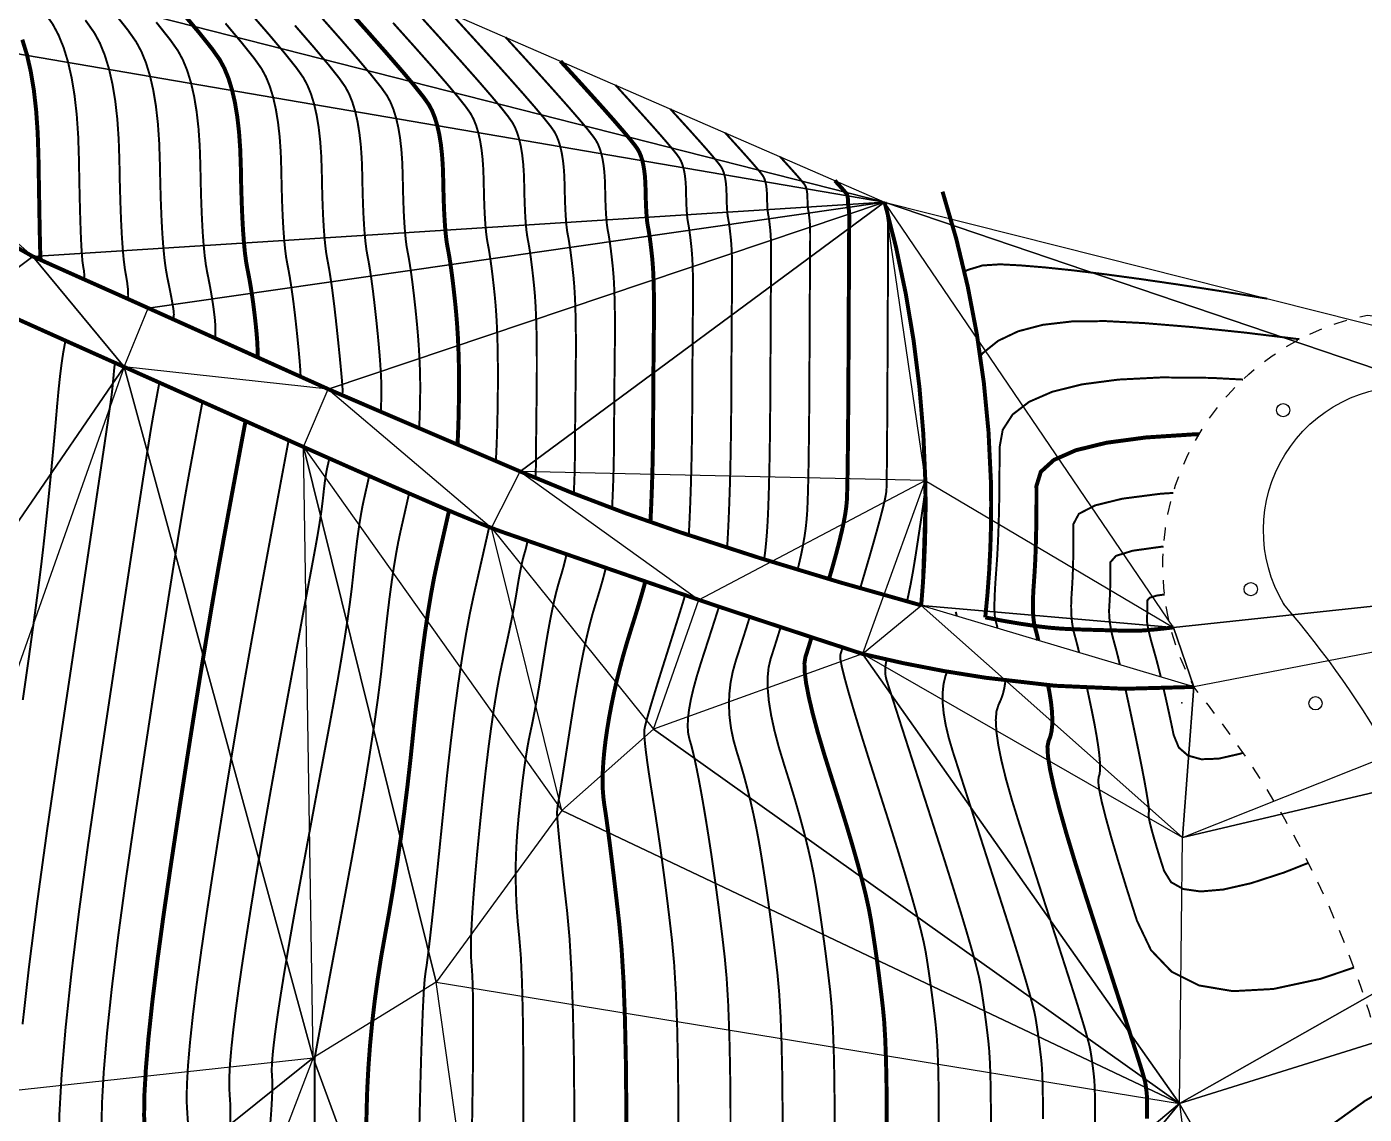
# Model space of a CAD drawing. Extents: x 1060 to 1934, y 610 to 1562.
# Drawn here: x 1276.8 to 1327.4, y 845.6 to 886.7 of the extents above; entities that cross this region are included whole.
import ezdxf

# ---------------------------------------------------------------- set-up
doc = ezdxf.new("R2010")
doc.units = 0
doc.header["$LTSCALE"] = 0.5
doc.header["$PDSIZE"] = 0.2
doc.linetypes.add('X3', pattern=[5, 4, -1])
doc.linetypes.add('X6', pattern=[2, 1, -1])
doc.layers.get('0').update_dxf_attribs({"linetype": 'CONTINUOUS'})
for name, color, linetype in [('DGX', 2, 'CONTINUOUS'), ('DLSS', 4, 'CONTINUOUS'), ('SJW', 1, 'CONTINUOUS'), ('SXSS', 5, 'CONTINUOUS'), ('ZBTZ', 3, 'CONTINUOUS'), ('ZDH', 1, 'CONTINUOUS')]:
    doc.layers.add(name, color=color, linetype=linetype)

# ---------------------------------------------------------------- blocks, each defined once
blk = doc.blocks.new('gc170')
at = {"linetype": 'Continuous'}
blk.add_circle((0, 0), 0.5, dxfattribs=at)

msp = doc.modelspace()

# ---------------------------------------------------------------- linework, layer by layer
at = {"layer": 'DGX', "linetype": 'Continuous', "const_width": 0.075, "flags": 128}
for points, elevation in [([(1276, 889.078), (1276.857, 888.058), (1277.466, 887.294), (1277.825, 886.787), (1278.046, 886.375), (1278.24, 885.899), (1278.406, 885.359), (1278.544, 884.754), (1278.655, 884.085), (1278.738, 883.351), (1278.793, 882.553), (1278.821, 881.69), (1278.836, 880.844), (1278.853, 880.093), (1278.871, 879.438), (1278.89, 878.879), (1278.911, 878.416), (1278.934, 878.049), (1278.958, 877.778), (1278.984, 877.603), (1279.007, 877.474), (1279.021, 877.343), (1279.028, 877.209), (1279.028, 877.121)], 22), ([(1280.116, 887.253), (1280.663, 886.566), (1280.986, 886.109), (1281.185, 885.739), (1281.359, 885.311), (1281.508, 884.825), (1281.633, 884.281), (1281.733, 883.679), (1281.807, 883.019), (1281.857, 882.301), (1281.882, 881.525), (1281.898, 880.754), (1281.919, 880.05), (1281.945, 879.414), (1281.976, 878.844), (1282.013, 878.343), (1282.055, 877.908), (1282.103, 877.541), (1282.156, 877.241), (1282.208, 876.986), (1282.255, 876.756), (1282.295, 876.551), (1282.33, 876.369), (1282.358, 876.211), (1282.381, 876.078), (1282.398, 875.969), (1282.408, 875.884), (1282.411, 875.801), (1282.406, 875.696), (1282.397, 875.612)], 21), ([(1285.261, 887.247), (1286.034, 886.356), (1286.633, 885.643), (1287.058, 885.109), (1287.309, 884.755), (1287.463, 884.467), (1287.598, 884.135), (1287.714, 883.757), (1287.811, 883.334), (1287.888, 882.867), (1287.946, 882.354), (1287.985, 881.797), (1288.005, 881.194), (1288.017, 880.596), (1288.033, 880.049), (1288.053, 879.555), (1288.078, 879.113), (1288.106, 878.723), (1288.139, 878.385), (1288.176, 878.1), (1288.217, 877.867), (1288.26, 877.643), (1288.305, 877.384), (1288.35, 877.09), (1288.397, 876.762), (1288.444, 876.398), (1288.492, 876), (1288.541, 875.568), (1288.591, 875.1), (1288.639, 874.642), (1288.68, 874.238), (1288.714, 873.889), (1288.742, 873.593), (1288.764, 873.352), (1288.779, 873.165), (1288.788, 873.032), (1288.791, 872.953), (1288.79, 872.902), (1288.789, 872.855), (1288.788, 872.812), (1288.786, 872.771), (1288.785, 872.744)], 19), ([(1287.907, 887.128), (1288.717, 886.211), (1289.379, 885.448), (1289.891, 884.838), (1290.255, 884.381), (1290.47, 884.077), (1290.602, 883.831), (1290.718, 883.546), (1290.817, 883.223), (1290.9, 882.861), (1290.966, 882.461), (1291.016, 882.022), (1291.049, 881.545), (1291.066, 881.029), (1291.076, 880.516), (1291.09, 880.048), (1291.107, 879.625), (1291.128, 879.247), (1291.153, 878.913), (1291.181, 878.624), (1291.212, 878.38), (1291.248, 878.18), (1291.285, 877.988), (1291.323, 877.767), (1291.362, 877.515), (1291.402, 877.234), (1291.442, 876.923), (1291.483, 876.582), (1291.525, 876.212), (1291.568, 875.811), (1291.608, 875.401), (1291.643, 875.002), (1291.671, 874.612), (1291.694, 874.233), (1291.711, 873.865), (1291.722, 873.506), (1291.727, 873.158), (1291.726, 872.821), (1291.721, 872.499), (1291.714, 872.198), (1291.705, 871.918), (1291.695, 871.658), (1291.686, 871.499)], 18), ([(1292.883, 887.185), (1293.717, 886.271), (1294.453, 885.459), (1295.09, 884.748), (1295.628, 884.14), (1296.068, 883.633), (1296.408, 883.228), (1296.65, 882.924), (1296.793, 882.723), (1296.88, 882.559), (1296.957, 882.37), (1297.023, 882.155), (1297.078, 881.915), (1297.122, 881.649), (1297.155, 881.358), (1297.177, 881.041), (1297.188, 880.698), (1297.195, 880.358), (1297.204, 880.047), (1297.216, 879.766), (1297.23, 879.515), (1297.246, 879.293), (1297.264, 879.101), (1297.285, 878.939), (1297.309, 878.807), (1297.334, 878.679), (1297.359, 878.532), (1297.385, 878.365), (1297.411, 878.178), (1297.438, 877.972), (1297.465, 877.746), (1297.493, 877.499), (1297.522, 877.234), (1297.548, 876.938), (1297.57, 876.603), (1297.588, 876.229), (1297.601, 875.815), (1297.61, 875.362), (1297.614, 874.869), (1297.614, 874.337), (1297.609, 873.765), (1297.603, 873.198), (1297.597, 872.681), (1297.592, 872.212), (1297.588, 871.793), (1297.584, 871.423), (1297.582, 871.102), (1297.58, 870.831), (1297.578, 870.609), (1297.577, 870.412), (1297.574, 870.219), (1297.571, 870.029), (1297.567, 869.842), (1297.561, 869.658), (1297.555, 869.476), (1297.547, 869.298), (1297.539, 869.123), (1297.533, 869.028)], 16), ([(1279.064, 886.93), (1279.406, 886.448), (1279.616, 886.057), (1279.799, 885.605), (1279.957, 885.092), (1280.088, 884.517), (1280.194, 883.882), (1280.273, 883.185), (1280.325, 882.427), (1280.352, 881.608), (1280.367, 880.796), (1280.388, 880.062), (1280.412, 879.404), (1280.441, 878.824), (1280.475, 878.32), (1280.512, 877.893), (1280.555, 877.543), (1280.602, 877.269), (1280.643, 877.032), (1280.671, 876.79), (1280.683, 876.543), (1280.682, 876.383)], 21.5), ([(1281.745, 886.851), (1282.262, 886.202), (1282.567, 885.771), (1282.755, 885.421), (1282.919, 885.017), (1283.06, 884.558), (1283.177, 884.044), (1283.271, 883.476), (1283.342, 882.853), (1283.389, 882.175), (1283.413, 881.442), (1283.428, 880.714), (1283.447, 880.05), (1283.472, 879.449), (1283.501, 878.912), (1283.536, 878.438), (1283.576, 878.027), (1283.621, 877.681), (1283.671, 877.397), (1283.721, 877.15), (1283.768, 876.91), (1283.81, 876.678), (1283.848, 876.453), (1283.882, 876.236), (1283.912, 876.027), (1283.938, 875.826), (1283.96, 875.632), (1283.976, 875.443), (1283.983, 875.256), (1283.983, 875.071), (1283.975, 874.901)], 20.5), ([(1284.362, 886.809), (1285.003, 886.045), (1285.459, 885.473), (1285.728, 885.093), (1285.894, 884.785), (1286.039, 884.429), (1286.163, 884.024), (1286.266, 883.571), (1286.349, 883.07), (1286.412, 882.52), (1286.453, 881.923), (1286.474, 881.277), (1286.487, 880.635), (1286.504, 880.049), (1286.526, 879.519), (1286.552, 879.046), (1286.583, 878.628), (1286.618, 878.266), (1286.657, 877.96), (1286.702, 877.711), (1286.748, 877.476), (1286.794, 877.217), (1286.839, 876.932), (1286.884, 876.621), (1286.93, 876.286), (1286.974, 875.925), (1287.019, 875.539), (1287.063, 875.127), (1287.104, 874.727), (1287.138, 874.375), (1287.165, 874.07), (1287.185, 873.813), (1287.198, 873.604), (1287.205, 873.446)], 19.5), ([(1286.989, 886.729), (1287.706, 885.902), (1288.262, 885.24), (1288.656, 884.745), (1288.889, 884.416), (1289.033, 884.149), (1289.158, 883.84), (1289.266, 883.49), (1289.356, 883.098), (1289.427, 882.664), (1289.481, 882.188), (1289.517, 881.671), (1289.535, 881.112), (1289.546, 880.556), (1289.561, 880.049), (1289.58, 879.59), (1289.603, 879.18), (1289.629, 878.818), (1289.66, 878.505), (1289.694, 878.24), (1289.732, 878.024), (1289.773, 877.816), (1289.814, 877.575), (1289.856, 877.303), (1289.899, 876.998), (1289.943, 876.661), (1289.988, 876.291), (1290.033, 875.89), (1290.08, 875.456), (1290.124, 875.022), (1290.161, 874.62), (1290.193, 874.25), (1290.218, 873.913), (1290.237, 873.608), (1290.251, 873.335), (1290.257, 873.095), (1290.258, 872.887), (1290.256, 872.701), (1290.252, 872.527), (1290.247, 872.365), (1290.24, 872.215), (1290.235, 872.121)], 18.5), ([(1290.7, 886.828), (1291.498, 885.938), (1292.173, 885.176), (1292.723, 884.54), (1293.15, 884.033), (1293.452, 883.653), (1293.631, 883.4), (1293.741, 883.195), (1293.838, 882.958), (1293.92, 882.689), (1293.989, 882.388), (1294.044, 882.055), (1294.086, 881.69), (1294.113, 881.293), (1294.127, 880.864), (1294.136, 880.437), (1294.147, 880.048), (1294.161, 879.696), (1294.179, 879.381), (1294.199, 879.103), (1294.223, 878.863), (1294.249, 878.66), (1294.278, 878.494), (1294.309, 878.334), (1294.341, 878.149), (1294.373, 877.94), (1294.406, 877.706), (1294.44, 877.447), (1294.474, 877.164), (1294.509, 876.855), (1294.545, 876.522), (1294.578, 876.16), (1294.606, 875.765), (1294.629, 875.336), (1294.646, 874.873), (1294.658, 874.377), (1294.664, 873.848), (1294.665, 873.285), (1294.661, 872.689), (1294.652, 872.095), (1294.639, 871.54), (1294.623, 871.023), (1294.603, 870.545), (1294.588, 870.256)], 17), ([(1291.748, 887.059), (1292.577, 886.144), (1293.294, 885.343), (1293.901, 884.658), (1294.395, 884.087), (1294.779, 883.63), (1295.051, 883.288), (1295.212, 883.061), (1295.311, 882.877), (1295.397, 882.664), (1295.472, 882.422), (1295.534, 882.152), (1295.583, 881.852), (1295.62, 881.524), (1295.645, 881.167), (1295.658, 880.781), (1295.665, 880.398), (1295.676, 880.048), (1295.689, 879.731), (1295.704, 879.448), (1295.723, 879.198), (1295.744, 878.982), (1295.767, 878.799), (1295.793, 878.65), (1295.821, 878.507), (1295.85, 878.341), (1295.879, 878.153), (1295.909, 877.942), (1295.939, 877.71), (1295.97, 877.455), (1296.001, 877.177), (1296.033, 876.878), (1296.063, 876.545), (1296.088, 876.168), (1296.108, 875.746), (1296.123, 875.28), (1296.133, 874.769), (1296.137, 874.214), (1296.137, 873.615), (1296.132, 872.971), (1296.125, 872.343), (1296.118, 871.791), (1296.113, 871.315), (1296.109, 870.915), (1296.105, 870.592), (1296.103, 870.344), (1296.101, 870.173), (1296.1, 870.078), (1296.1, 870.022), (1296.099, 869.966), (1296.098, 869.911), (1296.097, 869.858), (1296.095, 869.805), (1296.093, 869.752), (1296.091, 869.701), (1296.089, 869.651), (1296.086, 869.617)], 16.5), ([(1294.958, 886.282), (1295.687, 885.484), (1296.33, 884.774), (1296.886, 884.153), (1297.356, 883.622), (1297.74, 883.179), (1298.037, 882.825), (1298.248, 882.56), (1298.373, 882.384), (1298.45, 882.241), (1298.517, 882.076), (1298.575, 881.888), (1298.623, 881.679), (1298.661, 881.446), (1298.69, 881.192), (1298.709, 880.915), (1298.719, 880.616), (1298.725, 880.318), (1298.733, 880.047), (1298.743, 879.801), (1298.755, 879.582), (1298.769, 879.388), (1298.785, 879.221), (1298.804, 879.079), (1298.824, 878.963), (1298.846, 878.852), (1298.868, 878.723), (1298.89, 878.578), (1298.914, 878.414), (1298.937, 878.234), (1298.961, 878.036), (1298.985, 877.821), (1299.01, 877.589), (1299.033, 877.331), (1299.053, 877.039), (1299.068, 876.712), (1299.079, 876.35), (1299.087, 875.954), (1299.091, 875.524), (1299.091, 875.059), (1299.087, 874.559), (1299.081, 874.054), (1299.076, 873.571), (1299.071, 873.11), (1299.067, 872.671), (1299.064, 872.255), (1299.061, 871.86), (1299.058, 871.489), (1299.056, 871.139), (1299.054, 870.803), (1299.05, 870.472), (1299.044, 870.146), (1299.036, 869.826), (1299.027, 869.511), (1299.016, 869.2), (1299.003, 868.895), (1298.989, 868.595), (1298.982, 868.472)], 15.5), ([(1299.108, 884.476), (1299.626, 883.909), (1300.083, 883.405), (1300.478, 882.964), (1300.812, 882.586), (1301.085, 882.271), (1301.296, 882.02), (1301.446, 881.832), (1301.534, 881.707), (1301.589, 881.605), (1301.637, 881.488), (1301.678, 881.355), (1301.712, 881.206), (1301.739, 881.041), (1301.759, 880.86), (1301.773, 880.663), (1301.78, 880.451), (1301.784, 880.239), (1301.79, 880.046), (1301.797, 879.872), (1301.806, 879.716), (1301.816, 879.579), (1301.827, 879.459), (1301.84, 879.359), (1301.855, 879.277), (1301.87, 879.198), (1301.886, 879.106), (1301.902, 879.003), (1301.918, 878.887), (1301.935, 878.759), (1301.952, 878.618), (1301.969, 878.465), (1301.987, 878.3), (1302.003, 878.117), (1302.017, 877.909), (1302.028, 877.677), (1302.036, 877.42), (1302.042, 877.139), (1302.044, 876.833), (1302.044, 876.503), (1302.041, 876.148), (1302.037, 875.765), (1302.033, 875.351), (1302.029, 874.905), (1302.026, 874.427), (1302.022, 873.918), (1302.019, 873.376), (1302.016, 872.804), (1302.013, 872.199), (1302.008, 871.584), (1302.001, 870.978), (1301.99, 870.381), (1301.976, 869.794), (1301.959, 869.216), (1301.939, 868.648), (1301.915, 868.089), (1301.889, 867.539), (1301.884, 867.454)], 14.5), ([(1301.183, 883.573), (1301.596, 883.121), (1301.959, 882.72), (1302.274, 882.369), (1302.54, 882.068), (1302.757, 881.818), (1302.925, 881.617), (1303.045, 881.467), (1303.115, 881.368), (1303.158, 881.287), (1303.196, 881.194), (1303.229, 881.088), (1303.256, 880.969), (1303.278, 880.838), (1303.294, 880.694), (1303.305, 880.537), (1303.311, 880.368), (1303.314, 880.2), (1303.318, 880.046), (1303.324, 879.907), (1303.331, 879.783), (1303.339, 879.674), (1303.348, 879.579), (1303.359, 879.499), (1303.37, 879.433), (1303.382, 879.37), (1303.395, 879.298), (1303.408, 879.215), (1303.421, 879.123), (1303.434, 879.021), (1303.447, 878.909), (1303.461, 878.787), (1303.475, 878.656), (1303.488, 878.51), (1303.499, 878.345), (1303.508, 878.16), (1303.515, 877.955), (1303.519, 877.731), (1303.521, 877.488), (1303.521, 877.225), (1303.519, 876.942), (1303.515, 876.621), (1303.512, 876.241), (1303.508, 875.802), (1303.505, 875.305), (1303.501, 874.749), (1303.498, 874.135), (1303.494, 873.461), (1303.491, 872.73), (1303.486, 871.984), (1303.478, 871.268), (1303.467, 870.583), (1303.454, 869.927), (1303.437, 869.302), (1303.417, 868.707), (1303.395, 868.143), (1303.37, 867.608), (1303.343, 867.115), (1303.334, 866.981)], 14), ([(1303.259, 882.67), (1303.565, 882.334), (1303.836, 882.035), (1304.07, 881.774), (1304.268, 881.55), (1304.429, 881.364), (1304.554, 881.215), (1304.643, 881.103), (1304.696, 881.029), (1304.728, 880.969), (1304.756, 880.9), (1304.78, 880.821), (1304.801, 880.732), (1304.817, 880.635), (1304.829, 880.528), (1304.837, 880.411), (1304.841, 880.285), (1304.844, 880.16), (1304.847, 880.046), (1304.851, 879.943), (1304.856, 879.85), (1304.862, 879.769), (1304.869, 879.698), (1304.877, 879.639), (1304.885, 879.59), (1304.895, 879.543), (1304.904, 879.489), (1304.913, 879.428), (1304.923, 879.359), (1304.933, 879.283), (1304.943, 879.2), (1304.953, 879.109), (1304.964, 879.012), (1304.973, 878.903), (1304.982, 878.78), (1304.988, 878.642), (1304.993, 878.49), (1304.996, 878.324), (1304.998, 878.142), (1304.998, 877.947), (1304.996, 877.737), (1304.993, 877.477), (1304.99, 877.131), (1304.987, 876.7), (1304.984, 876.183), (1304.981, 875.58), (1304.977, 874.893), (1304.973, 874.119), (1304.969, 873.26), (1304.964, 872.389), (1304.956, 871.578), (1304.947, 870.829), (1304.935, 870.14), (1304.921, 869.512), (1304.905, 868.944), (1304.887, 868.438), (1304.867, 867.992), (1304.842, 867.588), (1304.811, 867.204), (1304.774, 866.842), (1304.734, 866.537)], 13.5), ([(1305.334, 881.766), (1305.535, 881.546), (1305.712, 881.35), (1305.866, 881.179), (1305.996, 881.032), (1306.102, 880.91), (1306.184, 880.812), (1306.242, 880.739), (1306.276, 880.691), (1306.297, 880.651), (1306.316, 880.606), (1306.332, 880.554), (1306.345, 880.496), (1306.356, 880.432), (1306.364, 880.362), (1306.369, 880.285), (1306.372, 880.203), (1306.373, 880.12), (1306.376, 880.046), (1306.378, 879.978), (1306.382, 879.917), (1306.386, 879.864), (1306.39, 879.818), (1306.395, 879.778), (1306.401, 879.746), (1306.407, 879.716), (1306.413, 879.68), (1306.419, 879.64), (1306.425, 879.595), (1306.432, 879.545), (1306.439, 879.491), (1306.445, 879.431), (1306.452, 879.367), (1306.459, 879.296), (1306.464, 879.215), (1306.468, 879.125), (1306.471, 879.025), (1306.473, 878.916), (1306.474, 878.797), (1306.474, 878.669), (1306.473, 878.531), (1306.471, 878.332), (1306.469, 878.021), (1306.466, 877.597), (1306.463, 877.061), (1306.46, 876.412), (1306.456, 875.651), (1306.452, 874.777), (1306.447, 873.79), (1306.442, 872.794), (1306.435, 871.888), (1306.426, 871.074), (1306.417, 870.352), (1306.406, 869.721), (1306.393, 869.181), (1306.379, 868.733), (1306.364, 868.376), (1306.341, 868.06), (1306.307, 867.734), (1306.259, 867.397), (1306.199, 867.05), (1306.127, 866.692), (1306.042, 866.324), (1305.997, 866.148)], 13), ([(1309.424, 879.542), (1309.422, 879.488), (1309.422, 879.329), (1309.421, 879.031), (1309.42, 878.594), (1309.418, 878.02), (1309.415, 877.307), (1309.411, 876.456), (1309.406, 875.467), (1309.401, 874.34), (1309.396, 873.212), (1309.39, 872.221), (1309.385, 871.366), (1309.379, 870.648), (1309.374, 870.067), (1309.369, 869.623), (1309.363, 869.316), (1309.358, 869.145), (1309.34, 869.006), (1309.298, 868.793), (1309.23, 868.507), (1309.138, 868.147), (1309.021, 867.714), (1308.879, 867.207), (1308.713, 866.627), (1308.521, 865.973), (1308.366, 865.447)], 12), ([(1323.762, 876.397), (1322.013, 876.681), (1320.402, 876.93), (1318.93, 877.144), (1317.598, 877.324), (1316.404, 877.469), (1315.348, 877.579), (1314.432, 877.655), (1313.654, 877.696), (1312.991, 877.653), (1312.416, 877.479), (1312.309, 877.411)], 11.5), ([(1324.977, 874.863), (1322.907, 875.115), (1320.887, 875.326), (1319.133, 875.471), (1317.644, 875.549), (1316.374, 875.536), (1315.273, 875.408), (1314.342, 875.164), (1313.581, 874.803), (1312.99, 874.328), (1312.909, 874.215)], 11), ([(1278.316, 874.808), (1278.293, 874.711), (1278.228, 874.361), (1278.166, 873.949), (1278.107, 873.475), (1278.05, 872.938), (1277.995, 872.339), (1277.941, 871.705), (1277.884, 871.065), (1277.824, 870.419), (1277.762, 869.766), (1277.697, 869.108), (1277.629, 868.443), (1277.558, 867.772), (1277.485, 867.095), (1277.394, 866.316), (1277.27, 865.339), (1277.112, 864.163), (1276.922, 862.79), (1276.698, 861.218)], 22), ([(1280.19, 873.97), (1280.186, 873.955), (1280.176, 873.902), (1280.167, 873.839), (1280.158, 873.767), (1280.149, 873.685), (1280.141, 873.593), (1280.133, 873.497), (1280.124, 873.399), (1280.115, 873.3), (1280.105, 873.201), (1280.095, 873.1), (1280.085, 872.999), (1280.074, 872.897), (1280.063, 872.793), (1280.022, 872.493), (1279.922, 871.801), (1279.762, 870.716), (1279.542, 869.239), (1279.264, 867.37), (1278.926, 865.108), (1278.529, 862.454), (1278.072, 859.407), (1277.621, 856.322), (1277.24, 853.551), (1276.929, 851.096), (1276.689, 848.955)], 21.5), ([(1281.863, 873.222), (1281.845, 873.13), (1281.813, 872.959), (1281.775, 872.755), (1281.732, 872.518), (1281.682, 872.248), (1281.626, 871.945), (1281.542, 871.457), (1281.41, 870.634), (1281.229, 869.474), (1280.998, 867.979), (1280.719, 866.148), (1280.391, 863.982), (1280.013, 861.479), (1279.587, 858.641), (1279.169, 855.773), (1278.819, 853.182), (1278.535, 850.868), (1278.318, 848.831), (1278.168, 847.07), (1278.084, 845.587), (1278.068, 844.38)], 21), ([(1322.838, 873.338), (1321.635, 873.402), (1319.757, 873.419), (1318.13, 873.337), (1316.754, 873.156), (1315.628, 872.876), (1314.754, 872.496), (1314.13, 872.017), (1313.756, 871.439), (1313.634, 870.762), (1313.634, 870.055), (1313.631, 869.388), (1313.623, 868.759), (1313.61, 868.171), (1313.593, 867.621), (1313.572, 867.111), (1313.547, 866.64), (1313.517, 866.209), (1313.488, 865.818), (1313.466, 865.469), (1313.451, 865.162), (1313.443, 864.896), (1313.442, 864.671), (1313.448, 864.489), (1313.461, 864.347), (1313.48, 864.248), (1313.505, 864.157), (1313.534, 864.044), (1313.56, 863.936)], 10.5), ([(1283.492, 872.495), (1283.453, 872.289), (1283.382, 871.91), (1283.298, 871.457), (1283.201, 870.931), (1283.09, 870.332), (1282.966, 869.659), (1282.82, 868.837), (1282.643, 867.791), (1282.436, 866.521), (1282.199, 865.027), (1281.93, 863.308), (1281.631, 861.366), (1281.302, 859.199), (1280.942, 856.808), (1280.594, 854.421), (1280.302, 852.263), (1280.066, 850.337), (1279.885, 848.64), (1279.76, 847.175), (1279.691, 845.939), (1279.677, 844.934)], 20.5), ([(1286.751, 871.04), (1286.669, 870.607), (1286.52, 869.811), (1286.343, 868.861), (1286.139, 867.757), (1285.906, 866.499), (1285.646, 865.087), (1285.375, 863.597), (1285.11, 862.106), (1284.851, 860.615), (1284.599, 859.122), (1284.353, 857.629), (1284.113, 856.134), (1283.879, 854.639), (1283.651, 853.143), (1283.444, 851.715), (1283.269, 850.426), (1283.128, 849.274), (1283.02, 848.259), (1282.945, 847.383), (1282.904, 846.644), (1282.895, 846.044), (1282.921, 845.581), (1282.952, 845.126)], 19.5), ([(1288.29, 870.355), (1288.262, 870.23), (1288.234, 870.106), (1288.211, 870.004), (1288.191, 869.906), (1288.171, 869.797), (1288.15, 869.675), (1288.131, 869.54), (1288.111, 869.393), (1288.091, 869.233), (1288.072, 869.061), (1288.053, 868.876), (1288.03, 868.673), (1288.001, 868.447), (1287.966, 868.197), (1287.924, 867.923), (1287.875, 867.625), (1287.82, 867.304), (1287.758, 866.959), (1287.69, 866.59), (1287.609, 866.157), (1287.508, 865.619), (1287.389, 864.975), (1287.25, 864.226), (1287.092, 863.372), (1286.915, 862.412), (1286.718, 861.347), (1286.503, 860.176), (1286.283, 858.968), (1286.072, 857.788), (1285.87, 856.636), (1285.679, 855.514), (1285.496, 854.42), (1285.323, 853.355), (1285.16, 852.318), (1285.006, 851.311), (1284.868, 850.363), (1284.753, 849.507), (1284.659, 848.742), (1284.587, 848.069), (1284.537, 847.487), (1284.51, 846.997), (1284.505, 846.598), (1284.521, 846.291), (1284.542, 845.989), (1284.549, 845.608), (1284.543, 845.147)], 19), ([(1289.797, 869.691), (1289.797, 869.69), (1289.748, 869.471), (1289.698, 869.249), (1289.647, 869.023), (1289.595, 868.794), (1289.543, 868.547), (1289.492, 868.269), (1289.44, 867.959), (1289.39, 867.617), (1289.34, 867.243), (1289.29, 866.838), (1289.241, 866.401), (1289.192, 865.932), (1289.135, 865.417), (1289.061, 864.842), (1288.971, 864.207), (1288.864, 863.512), (1288.741, 862.756), (1288.601, 861.941), (1288.444, 861.065), (1288.271, 860.13), (1288.094, 859.186), (1287.925, 858.289), (1287.765, 857.436), (1287.615, 856.629), (1287.473, 855.867), (1287.34, 855.15), (1287.215, 854.479), (1287.1, 853.852), (1286.991, 853.256), (1286.887, 852.674), (1286.788, 852.106), (1286.693, 851.552), (1286.603, 851.012), (1286.518, 850.487), (1286.437, 849.975), (1286.361, 849.478), (1286.293, 849.01), (1286.236, 848.588), (1286.19, 848.211), (1286.154, 847.878), (1286.13, 847.591), (1286.116, 847.35), (1286.114, 847.153), (1286.122, 847.001), (1286.132, 846.852), (1286.136, 846.664), (1286.133, 846.437), (1286.123, 846.17), (1286.106, 845.863), (1286.083, 845.517), (1286.053, 845.132)], 18.5), ([(1291.306, 869.033), (1291.261, 868.833), (1291.201, 868.564), (1291.134, 868.267), (1291.06, 867.94), (1290.979, 867.584), (1290.895, 867.188), (1290.813, 866.741), (1290.73, 866.243), (1290.649, 865.694), (1290.568, 865.094), (1290.489, 864.443), (1290.409, 863.741), (1290.331, 862.988), (1290.24, 862.163), (1290.123, 861.246), (1289.98, 860.236), (1289.811, 859.133), (1289.617, 857.939), (1289.396, 856.651), (1289.149, 855.272), (1288.876, 853.799), (1288.609, 852.375), (1288.376, 851.137), (1288.18, 850.086), (1288.019, 849.223), (1287.894, 848.547), (1287.804, 848.058), (1287.75, 847.756), (1287.732, 847.642), (1287.732, 847.469), (1287.733, 846.993), (1287.735, 846.212), (1287.738, 845.129)], 18), ([(1310.833, 869.27), (1310.831, 869.223), (1310.82, 869.121), (1310.799, 868.955), (1310.767, 868.726), (1310.725, 868.434), (1310.672, 868.078), (1310.609, 867.659), (1310.536, 867.177), (1310.452, 866.631), (1310.361, 866.076), (1310.267, 865.566), (1310.17, 865.1), (1310.134, 864.948)], 11.5), ([(1320.205, 869.051), (1319.723, 869.02), (1318.281, 868.833), (1317.252, 868.58), (1316.635, 868.261), (1316.43, 867.876), (1316.431, 867.469), (1316.429, 867.085), (1316.424, 866.724), (1316.417, 866.385), (1316.407, 866.069), (1316.395, 865.775), (1316.38, 865.505), (1316.363, 865.257), (1316.349, 865.025), (1316.343, 864.802), (1316.345, 864.588), (1316.355, 864.383), (1316.374, 864.188), (1316.401, 864.002), (1316.436, 863.825), (1316.479, 863.658), (1316.531, 863.471), (1316.591, 863.237), (1316.645, 863.013)], 9.5), ([(1294.336, 867.762), (1294.33, 867.735), (1294.301, 867.61), (1294.255, 867.405), (1294.19, 867.118), (1294.107, 866.751), (1294.005, 866.303), (1293.885, 865.774), (1293.747, 865.164), (1293.6, 864.469), (1293.455, 863.685), (1293.31, 862.811), (1293.168, 861.848), (1293.026, 860.795), (1292.886, 859.652), (1292.747, 858.42), (1292.61, 857.099), (1292.479, 855.807), (1292.362, 854.664), (1292.257, 853.67), (1292.166, 852.824), (1292.087, 852.126), (1292.022, 851.578), (1291.969, 851.178), (1291.929, 850.926), (1291.896, 850.658), (1291.863, 850.209), (1291.83, 849.579), (1291.797, 848.767), (1291.764, 847.773), (1291.731, 846.599), (1291.699, 845.242)], 17), ([(1295.788, 867.242), (1295.784, 867.222), (1295.749, 867.058), (1295.714, 866.915), (1295.679, 866.792), (1295.643, 866.672), (1295.607, 866.536), (1295.571, 866.384), (1295.535, 866.216), (1295.499, 866.033), (1295.462, 865.835), (1295.425, 865.62), (1295.388, 865.39), (1295.347, 865.139), (1295.298, 864.86), (1295.24, 864.554), (1295.174, 864.221), (1295.1, 863.861), (1295.017, 863.473), (1294.926, 863.058), (1294.827, 862.617), (1294.724, 862.122), (1294.62, 861.551), (1294.515, 860.903), (1294.41, 860.178), (1294.304, 859.376), (1294.198, 858.496), (1294.092, 857.539), (1293.985, 856.506), (1293.886, 855.486), (1293.803, 854.57), (1293.738, 853.758), (1293.69, 853.051), (1293.658, 852.448), (1293.643, 851.949), (1293.645, 851.555), (1293.664, 851.265), (1293.688, 850.972), (1293.707, 850.569), (1293.72, 850.057), (1293.727, 849.435), (1293.729, 848.703), (1293.725, 847.862), (1293.715, 846.911), (1293.699, 845.85), (1293.681, 844.731)], 16.5), ([(1319.836, 867.019), (1319.724, 867.012), (1318.67, 866.865), (1318.039, 866.672), (1317.829, 866.432), (1317.829, 866.176), (1317.828, 865.934), (1317.825, 865.706), (1317.82, 865.492), (1317.814, 865.293), (1317.806, 865.108), (1317.797, 864.937), (1317.786, 864.78), (1317.779, 864.628), (1317.781, 864.468), (1317.791, 864.301), (1317.811, 864.127), (1317.84, 863.947), (1317.877, 863.759), (1317.924, 863.564), (1317.979, 863.363), (1318.044, 863.128), (1318.119, 862.833), (1318.187, 862.551)], 9), ([(1297.261, 866.732), (1297.256, 866.708), (1297.204, 866.485), (1297.146, 866.259), (1297.082, 866.031), (1297.011, 865.801), (1296.938, 865.553), (1296.864, 865.273), (1296.79, 864.96), (1296.715, 864.615), (1296.64, 864.238), (1296.565, 863.829), (1296.489, 863.387), (1296.413, 862.914), (1296.338, 862.439), (1296.266, 861.996), (1296.197, 861.584), (1296.13, 861.203), (1296.066, 860.853), (1296.004, 860.534), (1295.946, 860.246), (1295.89, 859.99), (1295.835, 859.728), (1295.78, 859.426), (1295.725, 859.083), (1295.669, 858.699), (1295.613, 858.275), (1295.557, 857.809), (1295.5, 857.303), (1295.444, 856.756), (1295.395, 856.189), (1295.36, 855.623), (1295.341, 855.057), (1295.338, 854.492), (1295.349, 853.928), (1295.375, 853.364), (1295.417, 852.802), (1295.473, 852.24), (1295.531, 851.549), (1295.575, 850.599), (1295.606, 849.39), (1295.623, 847.924), (1295.627, 846.198), (1295.617, 844.214)], 16), ([(1298.746, 866.219), (1298.695, 866.011), (1298.625, 865.749), (1298.543, 865.461), (1298.449, 865.148), (1298.344, 864.809), (1298.233, 864.434), (1298.121, 864.009), (1298.008, 863.536), (1297.895, 863.014), (1297.782, 862.443), (1297.668, 861.823), (1297.553, 861.155), (1297.438, 860.437), (1297.329, 859.74), (1297.234, 859.132), (1297.153, 858.614), (1297.086, 858.185), (1297.032, 857.845), (1296.992, 857.595), (1296.965, 857.434), (1296.952, 857.363), (1296.946, 857.334), (1296.94, 857.301), (1296.934, 857.263), (1296.928, 857.22), (1296.922, 857.174), (1296.916, 857.122), (1296.909, 857.066), (1296.903, 857.006), (1296.903, 856.892), (1296.917, 856.675), (1296.945, 856.355), (1296.985, 855.933), (1297.04, 855.408), (1297.107, 854.779), (1297.188, 854.048), (1297.283, 853.215), (1297.375, 852.204), (1297.448, 850.941), (1297.503, 849.427), (1297.539, 847.662), (1297.557, 845.645), (1297.556, 843.377)], 15.5), ([(1301.744, 865.187), (1301.715, 865.086), (1301.655, 864.887), (1301.572, 864.617), (1301.465, 864.275), (1301.336, 863.863), (1301.184, 863.38), (1301.009, 862.826), (1300.833, 862.268), (1300.679, 861.773), (1300.546, 861.34), (1300.435, 860.97), (1300.346, 860.663), (1300.278, 860.418), (1300.232, 860.237), (1300.208, 860.118), (1300.201, 860), (1300.207, 859.822), (1300.227, 859.585), (1300.26, 859.287), (1300.306, 858.93), (1300.365, 858.513), (1300.438, 858.036), (1300.524, 857.499), (1300.616, 856.919), (1300.708, 856.313), (1300.8, 855.681), (1300.89, 855.023), (1300.981, 854.339), (1301.071, 853.63), (1301.16, 852.894), (1301.249, 852.133), (1301.329, 851.257), (1301.394, 850.178), (1301.443, 848.896), (1301.475, 847.411), (1301.492, 845.723), (1301.492, 843.832)], 14.5), ([(1319.735, 862.088), (1319.718, 862.157), (1319.633, 862.498), (1319.553, 862.801), (1319.478, 863.067), (1319.411, 863.303), (1319.353, 863.516), (1319.305, 863.705), (1319.267, 863.871), (1319.238, 864.014), (1319.219, 864.134), (1319.209, 864.231), (1319.209, 864.304), (1319.214, 864.369), (1319.218, 864.44), (1319.221, 864.517), (1319.223, 864.599), (1319.225, 864.688), (1319.227, 864.782), (1319.227, 864.883), (1319.227, 864.989), (1319.314, 865.088), (1319.576, 865.168), (1319.875, 865.21)], 8.5), ([(1303.026, 864.749), (1302.981, 864.607), (1302.89, 864.321), (1302.781, 863.981), (1302.654, 863.586), (1302.509, 863.138), (1302.346, 862.635), (1302.189, 862.127), (1302.061, 861.66), (1301.962, 861.236), (1301.893, 860.853), (1301.853, 860.513), (1301.842, 860.214), (1301.861, 859.958), (1301.908, 859.743), (1301.973, 859.525), (1302.041, 859.258), (1302.114, 858.941), (1302.191, 858.575), (1302.272, 858.16), (1302.358, 857.695), (1302.448, 857.182), (1302.542, 856.618), (1302.637, 856.024), (1302.73, 855.416), (1302.82, 854.795), (1302.909, 854.161), (1302.996, 853.514), (1303.08, 852.853), (1303.163, 852.179), (1303.243, 851.491), (1303.315, 850.706), (1303.373, 849.74), (1303.417, 848.591), (1303.446, 847.26), (1303.461, 845.748), (1303.461, 844.053)], 14), ([(1304.19, 864.363), (1304.139, 864.198), (1304.032, 863.857), (1303.916, 863.495), (1303.793, 863.111), (1303.662, 862.707), (1303.545, 862.289), (1303.463, 861.868), (1303.415, 861.442), (1303.403, 861.013), (1303.425, 860.579), (1303.482, 860.141), (1303.574, 859.699), (1303.701, 859.253), (1303.841, 858.801), (1303.974, 858.339), (1304.1, 857.869), (1304.218, 857.39), (1304.329, 856.901), (1304.433, 856.404), (1304.529, 855.898), (1304.617, 855.383), (1304.701, 854.857), (1304.784, 854.32), (1304.864, 853.771), (1304.942, 853.21), (1305.019, 852.638), (1305.094, 852.054), (1305.167, 851.458), (1305.238, 850.85), (1305.301, 850.156), (1305.353, 849.302), (1305.391, 848.286), (1305.417, 847.11), (1305.43, 845.772), (1305.431, 844.274)], 13.5), ([(1311.979, 864.554), (1311.981, 864.543), (1311.992, 864.501), (1312.006, 864.448), (1312.018, 864.397)], 11), ([(1305.358, 863.978), (1305.282, 863.733), (1305.179, 863.403), (1305.078, 863.085), (1304.979, 862.778), (1304.902, 862.451), (1304.865, 862.075), (1304.868, 861.649), (1304.912, 861.172), (1304.997, 860.645), (1305.122, 860.068), (1305.287, 859.441), (1305.493, 858.763), (1305.71, 858.076), (1305.908, 857.421), (1306.086, 856.797), (1306.246, 856.204), (1306.386, 855.643), (1306.507, 855.113), (1306.61, 854.614), (1306.693, 854.147), (1306.766, 853.691), (1306.837, 853.224), (1306.907, 852.747), (1306.975, 852.26), (1307.042, 851.762), (1307.107, 851.255), (1307.17, 850.737), (1307.232, 850.209), (1307.288, 849.606), (1307.332, 848.864), (1307.365, 847.981), (1307.388, 846.959), (1307.399, 845.797), (1307.4, 844.496)], 13), ([(1307.701, 863.21), (1307.647, 863.031), (1307.612, 862.92), (1307.614, 862.776), (1307.668, 862.49), (1307.774, 862.061), (1307.931, 861.49), (1308.14, 860.777), (1308.401, 859.921), (1308.714, 858.923), (1309.078, 857.783), (1309.447, 856.627), (1309.774, 855.584), (1310.058, 854.652), (1310.3, 853.833), (1310.5, 853.126), (1310.657, 852.53), (1310.772, 852.047), (1310.845, 851.676), (1310.896, 851.357), (1310.945, 851.031), (1310.994, 850.698), (1311.042, 850.358), (1311.088, 850.011), (1311.134, 849.657), (1311.178, 849.295), (1311.221, 848.927), (1311.26, 848.506), (1311.291, 847.987), (1311.314, 847.372), (1311.33, 846.658), (1311.338, 845.847), (1311.338, 844.938)], 12), ([(1309.368, 862.75), (1309.339, 862.627), (1309.314, 862.45), (1309.31, 862.283), (1309.326, 862.126), (1309.361, 861.98), (1309.429, 861.769), (1309.542, 861.42), (1309.699, 860.932), (1309.9, 860.307), (1310.146, 859.543), (1310.437, 858.64), (1310.772, 857.6), (1311.151, 856.421), (1311.531, 855.235), (1311.865, 854.175), (1312.154, 853.239), (1312.397, 852.429), (1312.596, 851.744), (1312.749, 851.184), (1312.857, 850.75), (1312.92, 850.44), (1312.96, 850.19), (1312.999, 849.935), (1313.038, 849.674), (1313.075, 849.407), (1313.111, 849.135), (1313.147, 848.858), (1313.181, 848.574), (1313.215, 848.286), (1313.246, 847.956), (1313.27, 847.549), (1313.288, 847.067), (1313.3, 846.508), (1313.307, 845.872), (1313.307, 845.16)], 11.5), ([(1311.658, 862.293), (1311.593, 862.137), (1311.519, 861.832), (1311.483, 861.492), (1311.485, 861.118), (1311.524, 860.709), (1311.601, 860.265), (1311.715, 859.786), (1311.867, 859.273), (1312.046, 858.719), (1312.239, 858.118), (1312.448, 857.471), (1312.671, 856.777), (1312.91, 856.036), (1313.163, 855.249), (1313.432, 854.415), (1313.715, 853.535), (1313.99, 852.676), (1314.232, 851.908), (1314.441, 851.231), (1314.618, 850.645), (1314.761, 850.149), (1314.872, 849.743), (1314.951, 849.429), (1314.996, 849.204), (1315.025, 849.024), (1315.053, 848.839), (1315.081, 848.65), (1315.108, 848.457), (1315.134, 848.26), (1315.16, 848.059), (1315.185, 847.854), (1315.21, 847.644), (1315.232, 847.406), (1315.249, 847.111), (1315.263, 846.762), (1315.271, 846.357), (1315.276, 845.897), (1315.276, 845.381)], 11), ([(1313.854, 861.957), (1313.851, 861.899), (1313.817, 861.672), (1313.764, 861.454), (1313.691, 861.243), (1313.598, 861.041), (1313.52, 860.797), (1313.493, 860.463), (1313.515, 860.039), (1313.587, 859.524), (1313.709, 858.92), (1313.88, 858.225), (1314.102, 857.441), (1314.373, 856.566), (1314.662, 855.668), (1314.937, 854.816), (1315.197, 854.009), (1315.443, 853.247), (1315.673, 852.53), (1315.89, 851.858), (1316.092, 851.231), (1316.279, 850.649), (1316.449, 850.117), (1316.599, 849.642), (1316.728, 849.223), (1316.838, 848.86), (1316.927, 848.553), (1316.995, 848.302), (1317.044, 848.107), (1317.072, 847.969), (1317.09, 847.857), (1317.107, 847.742), (1317.124, 847.625), (1317.141, 847.506), (1317.157, 847.384), (1317.173, 847.26), (1317.189, 847.133), (1317.204, 847.003), (1317.218, 846.855), (1317.229, 846.673), (1317.237, 846.457), (1317.242, 846.206), (1317.245, 845.922), (1317.245, 845.603), (1317.243, 845.249)], 10.5), ([(1316.941, 861.683), (1317.011, 861.355), (1317.12, 860.837), (1317.223, 860.323), (1317.305, 859.866), (1317.368, 859.465), (1317.411, 859.12), (1317.434, 858.832), (1317.437, 858.6), (1317.421, 858.425), (1317.384, 858.307), (1317.366, 858.143), (1317.404, 857.831), (1317.5, 857.373), (1317.652, 856.768), (1317.861, 856.016), (1318.127, 855.116), (1318.45, 854.07), (1318.83, 852.877), (1319.363, 851.76), (1320.145, 850.943), (1321.177, 850.426), (1322.459, 850.209), (1323.99, 850.292), (1325.771, 850.675), (1327.041, 851.102)], 9.5), ([(1318.394, 861.644), (1318.406, 861.591), (1318.522, 861.058), (1318.648, 860.466), (1318.785, 859.813), (1318.917, 859.172), (1319.028, 858.611), (1319.12, 858.13), (1319.191, 857.731), (1319.243, 857.412), (1319.274, 857.174), (1319.286, 857.016), (1319.277, 856.94), (1319.27, 856.874), (1319.285, 856.749), (1319.323, 856.564), (1319.385, 856.321), (1319.469, 856.019), (1319.576, 855.657), (1319.705, 855.237), (1319.858, 854.757), (1320.121, 854.331), (1320.582, 854.072), (1321.241, 853.979), (1322.098, 854.053), (1323.152, 854.293), (1324.405, 854.7), (1325.314, 855.06)], 9), ([(1322.845, 859.227), (1322.739, 859.189), (1321.924, 859.002), (1321.265, 858.979), (1320.761, 859.119), (1320.414, 859.422), (1320.222, 859.888), (1320.111, 860.417), (1320.005, 860.908), (1319.904, 861.362), (1319.835, 861.661)], 8.5), ([(1328.384, 846.593), (1327.469, 846.07), (1325.827, 844.889)], 9.5)]:
    msp.add_lwpolyline(points, dxfattribs=dict(at, elevation=elevation))
at = {"layer": 'DGX', "color": 3, "linetype": 'Continuous', "const_width": 0.15, "flags": 128}
for points, elevation in [([(1282.689, 887.263), (1283.374, 886.448), (1283.86, 885.838), (1284.147, 885.432), (1284.324, 885.103), (1284.479, 884.723), (1284.611, 884.291), (1284.722, 883.808), (1284.81, 883.273), (1284.877, 882.687), (1284.921, 882.049), (1284.944, 881.36), (1284.957, 880.675), (1284.976, 880.05), (1284.999, 879.484), (1285.027, 878.979), (1285.06, 878.533), (1285.097, 878.147), (1285.139, 877.82), (1285.186, 877.554), (1285.234, 877.313), (1285.281, 877.063), (1285.324, 876.805), (1285.366, 876.537), (1285.406, 876.261), (1285.443, 875.976), (1285.478, 875.682), (1285.511, 875.38), (1285.54, 875.085), (1285.561, 874.815), (1285.574, 874.57), (1285.58, 874.35), (1285.579, 874.179)], 20), ([(1288.824, 887.513), (1289.702, 886.533), (1290.445, 885.693), (1291.051, 884.994), (1291.52, 884.435), (1291.854, 884.017), (1292.051, 883.739), (1292.172, 883.513), (1292.278, 883.252), (1292.369, 882.956), (1292.445, 882.625), (1292.505, 882.258), (1292.551, 881.856), (1292.581, 881.419), (1292.596, 880.946), (1292.606, 880.477), (1292.618, 880.048), (1292.634, 879.66), (1292.654, 879.314), (1292.676, 879.008), (1292.702, 878.743), (1292.731, 878.52), (1292.763, 878.337), (1292.797, 878.161), (1292.832, 877.958), (1292.868, 877.728), (1292.904, 877.47), (1292.941, 877.185), (1292.979, 876.873), (1293.017, 876.534), (1293.057, 876.167), (1293.093, 875.781), (1293.125, 875.383), (1293.15, 874.974), (1293.17, 874.553), (1293.184, 874.121), (1293.193, 873.677), (1293.196, 873.222), (1293.193, 872.755), (1293.186, 872.297), (1293.177, 871.869), (1293.164, 871.47), (1293.149, 871.102), (1293.137, 870.878)], 17.5), ([(1276.68, 886.193), (1276.854, 885.626), (1276.999, 884.99), (1277.116, 884.287), (1277.203, 883.517), (1277.261, 882.679), (1277.291, 881.773), (1277.305, 880.891), (1277.318, 880.124), (1277.329, 879.472), (1277.339, 878.935), (1277.348, 878.513), (1277.356, 878.205), (1277.362, 878.013), (1277.366, 877.936), (1277.37, 877.917), (1277.372, 877.896), (1277.373, 877.876), (1277.373, 877.862)], 22.5), ([(1297.033, 885.379), (1297.657, 884.696), (1298.206, 884.089), (1298.682, 883.559), (1299.084, 883.104), (1299.412, 882.725), (1299.667, 882.422), (1299.847, 882.196), (1299.954, 882.045), (1300.019, 881.923), (1300.077, 881.782), (1300.126, 881.622), (1300.167, 881.442), (1300.2, 881.243), (1300.225, 881.026), (1300.241, 880.789), (1300.249, 880.533), (1300.254, 880.279), (1300.261, 880.047), (1300.27, 879.837), (1300.28, 879.649), (1300.292, 879.483), (1300.306, 879.34), (1300.322, 879.219), (1300.339, 879.12), (1300.358, 879.025), (1300.377, 878.915), (1300.396, 878.79), (1300.416, 878.651), (1300.436, 878.496), (1300.456, 878.327), (1300.477, 878.143), (1300.499, 877.945), (1300.518, 877.724), (1300.535, 877.474), (1300.548, 877.194), (1300.558, 876.885), (1300.564, 876.546), (1300.567, 876.178), (1300.567, 875.781), (1300.564, 875.354), (1300.559, 874.91), (1300.554, 874.461), (1300.55, 874.007), (1300.546, 873.549), (1300.543, 873.086), (1300.54, 872.618), (1300.537, 872.146), (1300.535, 871.669), (1300.531, 871.194), (1300.525, 870.725), (1300.517, 870.264), (1300.506, 869.81), (1300.493, 869.363), (1300.477, 868.924), (1300.459, 868.492), (1300.439, 868.067), (1300.432, 867.947)], 15), ([(1307.409, 880.863), (1307.505, 880.758), (1307.589, 880.665), (1307.662, 880.584), (1307.724, 880.514), (1307.774, 880.456), (1307.813, 880.41), (1307.841, 880.375), (1307.857, 880.352), (1307.867, 880.333), (1307.876, 880.311), (1307.883, 880.287), (1307.89, 880.259), (1307.895, 880.229), (1307.898, 880.195), (1307.901, 880.159), (1307.902, 880.12), (1307.903, 880.081), (1307.904, 880.045), (1307.905, 880.013), (1307.907, 879.984), (1307.909, 879.959), (1307.911, 879.937), (1307.913, 879.918), (1307.916, 879.903), (1307.919, 879.889), (1307.922, 879.872), (1307.925, 879.852), (1307.928, 879.831), (1307.931, 879.807), (1307.934, 879.781), (1307.937, 879.753), (1307.941, 879.723), (1307.944, 879.689), (1307.946, 879.651), (1307.948, 879.608), (1307.95, 879.56), (1307.951, 879.508), (1307.951, 879.452), (1307.951, 879.391), (1307.951, 879.325), (1307.949, 879.188), (1307.948, 878.911), (1307.946, 878.494), (1307.943, 877.939), (1307.939, 877.243), (1307.935, 876.409), (1307.931, 875.434), (1307.925, 874.321), (1307.92, 873.198), (1307.913, 872.198), (1307.906, 871.32), (1307.898, 870.564), (1307.89, 869.93), (1307.881, 869.418), (1307.871, 869.028), (1307.861, 868.761), (1307.841, 868.533), (1307.802, 868.263), (1307.745, 867.952), (1307.669, 867.598), (1307.574, 867.203), (1307.461, 866.766), (1307.329, 866.286), (1307.186, 865.792)], 12.5), ([(1285.121, 871.768), (1285.061, 871.448), (1284.951, 870.86), (1284.821, 870.159), (1284.67, 869.344), (1284.498, 868.415), (1284.306, 867.373), (1284.097, 866.217), (1283.877, 864.949), (1283.644, 863.568), (1283.399, 862.075), (1283.142, 860.469), (1282.872, 858.75), (1282.59, 856.919), (1282.297, 854.976), (1282.019, 853.068), (1281.786, 851.344), (1281.597, 849.805), (1281.452, 848.45), (1281.353, 847.279), (1281.297, 846.292), (1281.286, 845.489), (1281.32, 844.87)], 20), ([(1321.176, 871.269), (1320.987, 871.266), (1319.166, 871.148), (1317.676, 870.948), (1316.518, 870.664), (1315.691, 870.298), (1315.196, 869.85), (1315.032, 869.319), (1315.033, 868.762), (1315.03, 868.236), (1315.023, 867.741), (1315.013, 867.278), (1315, 866.845), (1314.983, 866.443), (1314.963, 866.073), (1314.94, 865.733), (1314.918, 865.421), (1314.904, 865.135), (1314.898, 864.875), (1314.899, 864.64), (1314.908, 864.43), (1314.924, 864.245), (1314.948, 864.086), (1314.98, 863.953), (1315.018, 863.814), (1315.062, 863.64), (1315.102, 863.474)], 10), ([(1292.817, 868.382), (1292.785, 868.238), (1292.725, 867.975), (1292.654, 867.658), (1292.569, 867.285), (1292.472, 866.857), (1292.363, 866.374), (1292.248, 865.829), (1292.134, 865.213), (1292.02, 864.527), (1291.908, 863.771), (1291.797, 862.944), (1291.687, 862.048), (1291.578, 861.081), (1291.47, 860.043), (1291.36, 858.985), (1291.243, 857.955), (1291.119, 856.953), (1290.989, 855.979), (1290.852, 855.033), (1290.709, 854.115), (1290.559, 853.225), (1290.403, 852.363), (1290.252, 851.517), (1290.12, 850.673), (1290.005, 849.833), (1289.908, 848.995), (1289.829, 848.16), (1289.768, 847.328), (1289.724, 846.499), (1289.699, 845.673), (1289.684, 844.783)], 17.5), ([(1300.239, 865.704), (1300.204, 865.568), (1300.133, 865.314), (1300.045, 865.012), (1299.94, 864.662), (1299.817, 864.264), (1299.677, 863.818), (1299.533, 863.349), (1299.398, 862.881), (1299.274, 862.417), (1299.159, 861.954), (1299.055, 861.493), (1298.96, 861.035), (1298.874, 860.578), (1298.799, 860.124), (1298.736, 859.683), (1298.687, 859.265), (1298.652, 858.871), (1298.631, 858.5), (1298.624, 858.153), (1298.632, 857.829), (1298.654, 857.529), (1298.69, 857.253), (1298.737, 856.951), (1298.79, 856.575), (1298.851, 856.126), (1298.918, 855.603), (1298.992, 855.007), (1299.073, 854.336), (1299.16, 853.592), (1299.254, 852.774), (1299.343, 851.807), (1299.415, 850.616), (1299.468, 849.201), (1299.504, 847.561), (1299.523, 845.698), (1299.523, 843.61)], 15), ([(1306.528, 863.594), (1306.441, 863.311), (1306.362, 863.058), (1306.295, 862.849), (1306.258, 862.614), (1306.266, 862.282), (1306.321, 861.855), (1306.422, 861.331), (1306.569, 860.711), (1306.761, 859.995), (1307.001, 859.182), (1307.286, 858.273), (1307.578, 857.352), (1307.841, 856.502), (1308.072, 855.725), (1308.273, 855.018), (1308.443, 854.384), (1308.582, 853.822), (1308.691, 853.331), (1308.769, 852.911), (1308.831, 852.524), (1308.891, 852.127), (1308.951, 851.723), (1309.009, 851.309), (1309.065, 850.887), (1309.12, 850.456), (1309.174, 850.016), (1309.226, 849.568), (1309.274, 849.056), (1309.311, 848.426), (1309.34, 847.676), (1309.359, 846.809), (1309.368, 845.822), (1309.369, 844.717)], 12.5), ([(1315.47, 861.781), (1315.529, 861.474), (1315.583, 861.121), (1315.617, 860.799), (1315.631, 860.51), (1315.626, 860.252), (1315.6, 860.027), (1315.556, 859.834), (1315.491, 859.674), (1315.447, 859.456), (1315.466, 859.093), (1315.546, 858.585), (1315.689, 857.931), (1315.893, 857.131), (1316.16, 856.186), (1316.489, 855.095), (1316.879, 853.859), (1317.279, 852.618), (1317.635, 851.514), (1317.946, 850.547), (1318.214, 849.717), (1318.437, 849.023), (1318.617, 848.466), (1318.752, 848.046), (1318.843, 847.763), (1318.908, 847.559), (1318.966, 847.376), (1319.016, 847.215), (1319.058, 847.076), (1319.092, 846.958), (1319.118, 846.861), (1319.137, 846.786), (1319.148, 846.733), (1319.155, 846.69), (1319.161, 846.646), (1319.168, 846.601), (1319.174, 846.555), (1319.181, 846.508), (1319.187, 846.461), (1319.193, 846.412), (1319.198, 846.362), (1319.204, 846.305), (1319.208, 846.235), (1319.211, 846.152), (1319.213, 846.056), (1319.214, 845.946), (1319.214, 845.824), (1319.213, 845.688), (1319.211, 845.539), (1319.21, 845.391)], 10)]:
    msp.add_lwpolyline(points, dxfattribs=dict(at, elevation=elevation))
at = {"layer": 'DLSS', "linetype": 'X3', "const_width": 0.15, "flags": 128}
for points in [[(1310.673, 864.8, -0.013918), (1301.533, 867.571, -0.020607), (1295.503, 869.864, -0.00018), (1288.537, 872.85, -0.004323), (1288.248, 872.977, -0.000169), (1286.006, 873.986, 0.000083), (1281.443, 876.041, 0.001034), (1279.387, 876.961, -0.000918), (1277.072, 877.997, -0.176085), (1274.059, 881.208, 0.015131), (1269.675, 888.354, 0.03553), (1267.689, 890.606, 0.009691), (1264.607, 893.411)], [(1261.144, 892.317, -0.014815), (1264.456, 889.426, -0.022573), (1266.482, 887.371, -0.071252), (1271.957, 879.21, 0.175962), (1274.877, 876.358, 0.000762), (1277.354, 875.24, 0.000595), (1280.527, 873.819, 0.00002), (1286.226, 871.275, 0.000104), (1287.312, 870.79, 0.003189), (1292.422, 868.55, 0.008233), (1294.421, 867.728, 0.00998), (1294.939, 867.537, 0.000711), (1302.269, 865.006, 0.003008), (1303.564, 864.57, 0.000799), (1308.449, 862.965, 0.024298), (1313.114, 862.061, 0.053067), (1320.984, 861.714)], [(1310.673, 864.8, 0.013672), (1310.815, 867.159, 0.013672), (1310.828, 869.522, 0.030847), (1310.383, 874.831, 0.030847), (1309.289, 880.045)], [(1313.095, 864.344, 0.016449), (1313.286, 866.93, 0.016449), (1313.307, 869.522, 0.03525), (1312.779, 875.047, 0.03525), (1311.48, 880.443)], [(1320.217, 863.967, -0.010933), (1319.161, 863.857, -0.023183), (1318.661, 863.839, -0.003705), (1317.894, 863.853, -0.001882), (1316.385, 863.897, -0.025617), (1315.096, 864.005, -0.016312), (1313.095, 864.344)], [(1270.632, 848.669, -0.183733), (1277.793, 839.753, -0.012649), (1280.969, 830.175, 0.097944), (1286.29, 819.13, 0.135958), (1297.075, 816.041, 0.20943), (1301.903, 814.4, -0.149662), (1310.536, 813.507, -0.000504), (1319.281, 809.797, -0.000759), (1325.089, 807.316, -0.001223), (1327.364, 806.333, 0.001408), (1329.342, 805.48, 0.145569), (1330.846, 805.306, 0.071366), (1333.736, 806.251)]]:
    msp.add_lwpolyline(points, format="xyb", dxfattribs=at)
at = {"layer": 'DLSS', "linetype": 'X6', "flags": 128}
msp.add_lwpolyline([(1359.013, 747.655), (1357.933, 747.671, 0.056511), (1343.805, 770.804, -0.135754), (1337.395, 786.419, 0.013964), (1334.273, 803.346, 0.003677), (1333.736, 806.251, -0.039369), (1329.227, 835.59, 0.191592), (1320.984, 861.714, -0.504911), (1327.546, 875.774), (1333.277, 875.203), (1337.942, 873.382), (1343.503, 868.944), (1347.809, 862.652, 0.027304), (1356.467, 845.271, 0.149524), (1360.215, 840.375, 0.301028), (1365.692, 842.97, 0.096731), (1371.465, 853.224, 0.180929), (1370.554, 863.478)], format="xyb", dxfattribs=at)
at = {"layer": 'SJW', "linetype": 'Continuous'}
for points in [[(1309.289, 880.045, 12.047), (1261.144, 892.317, 26.835), (1245.552, 907.784, 27.404)], [(1309.289, 880.045, 12.047), (1266.482, 887.371, 26.005), (1261.144, 892.317, 26.835)], [(1309.289, 880.045, 12.047), (1277.072, 877.997, 22.591), (1266.482, 887.371, 26.005)], [(1277.072, 877.997, 22.591), (1266.482, 887.371, 26.005), (1274.877, 876.358, 22.847)], [(1309.289, 880.045, 12.047), (1281.443, 876.041, 21.311), (1277.072, 877.997, 22.591)], [(1309.289, 880.045, 12.047), (1288.248, 872.977, 19.185), (1281.443, 876.041, 21.311)], [(1309.289, 880.045, 12.047), (1295.503, 869.864, 16.702), (1288.248, 872.977, 19.185)], [(1309.289, 880.045, 12.047), (1310.828, 869.522, 11.509), (1295.503, 869.864, 16.702)], [(1347.951, 866.921, 9.109), (1320.217, 863.967, 8.146), (1309.289, 880.045, 12.047)], [(1347.951, 866.921, 9.109), (1309.289, 880.045, 12.047), (1353.316, 868.948, 10.383)], [(1320.217, 863.967, 8.146), (1309.289, 880.045, 12.047), (1310.828, 869.522, 11.509)], [(1280.527, 873.819, 21.41), (1277.072, 877.997, 22.591), (1274.877, 876.358, 22.847)], [(1280.527, 873.819, 21.41), (1281.443, 876.041, 21.311), (1277.072, 877.997, 22.591)], [(1280.527, 873.819, 21.41), (1264.632, 850.628, 24.828), (1274.877, 876.358, 22.847)], [(1288.248, 872.977, 19.185), (1280.527, 873.819, 21.41), (1281.443, 876.041, 21.311)], [(1280.527, 873.819, 21.41), (1270.632, 845.838, 23.158), (1264.632, 850.628, 24.828)], [(1287.681, 847.693, 18.013), (1280.527, 873.819, 21.41), (1270.632, 845.838, 23.158)], [(1287.681, 847.693, 18.013), (1287.312, 870.79, 19.325), (1280.527, 873.819, 21.41)], [(1287.312, 870.79, 19.325), (1288.248, 872.977, 19.185), (1280.527, 873.819, 21.41)], [(1294.421, 867.728, 16.972), (1287.312, 870.79, 19.325), (1288.248, 872.977, 19.185)], [(1294.421, 867.728, 16.972), (1295.503, 869.864, 16.702), (1288.248, 872.977, 19.185)], [(1297.084, 857.037, 15.438), (1292.332, 850.547, 16.868), (1287.312, 870.79, 19.325)], [(1297.084, 857.037, 15.438), (1294.421, 867.728, 16.972), (1287.312, 870.79, 19.325)], [(1292.332, 850.547, 16.868), (1287.681, 847.693, 18.013), (1287.312, 870.79, 19.325)], [(1302.269, 865.006, 14.327), (1294.421, 867.728, 16.972), (1295.503, 869.864, 16.702)], [(1302.269, 865.006, 14.327), (1310.828, 869.522, 11.509), (1295.503, 869.864, 16.702)], [(1308.449, 862.965, 11.682), (1302.269, 865.006, 14.327), (1310.828, 869.522, 11.509)], [(1308.449, 862.965, 11.682), (1310.673, 864.8, 11.436), (1310.828, 869.522, 11.509)], [(1310.673, 864.8, 11.436), (1310.828, 869.522, 11.509), (1320.217, 863.967, 8.146)], [(1300.546, 860.116, 14.38), (1297.084, 857.037, 15.438), (1294.421, 867.728, 16.972)], [(1300.546, 860.116, 14.38), (1302.269, 865.006, 14.327), (1294.421, 867.728, 16.972)], [(1347.951, 866.921, 9.109), (1320.984, 861.714, 8.107), (1320.217, 863.967, 8.146)], [(1350.764, 863.142, 9.392), (1320.549, 856.021, 8.664), (1347.951, 866.921, 9.109)], [(1320.549, 856.021, 8.664), (1347.951, 866.921, 9.109), (1320.984, 861.714, 8.107)], [(1308.449, 862.965, 11.682), (1300.546, 860.116, 14.38), (1302.269, 865.006, 14.327)], [(1320.549, 856.021, 8.664), (1308.449, 862.965, 11.682), (1310.673, 864.8, 11.436)], [(1320.549, 856.021, 8.664), (1320.984, 861.714, 8.107), (1310.673, 864.8, 11.436)], [(1320.984, 861.714, 8.107), (1310.673, 864.8, 11.436), (1320.217, 863.967, 8.146)], [(1320.443, 845.962, 9.688), (1308.449, 862.965, 11.682), (1300.546, 860.116, 14.38)], [(1320.443, 845.962, 9.688), (1320.549, 856.021, 8.664), (1308.449, 862.965, 11.682)], [(1350.764, 863.142, 9.392), (1355.115, 856.796, 9.387), (1320.443, 845.962, 9.688)], [(1350.764, 863.142, 9.392), (1320.443, 845.962, 9.688), (1320.549, 856.021, 8.664)], [(1320.443, 845.962, 9.688), (1300.546, 860.116, 14.38), (1297.084, 857.037, 15.438)], [(1320.443, 845.962, 9.688), (1297.084, 857.037, 15.438), (1292.332, 850.547, 16.868)], [(1355.115, 856.796, 9.387), (1327.776, 833.279, 8.509), (1320.443, 845.962, 9.688)], [(1295.898, 825.312, 15.854), (1292.332, 850.547, 16.868), (1287.681, 847.693, 18.013)], [(1320.443, 845.962, 9.688), (1295.898, 825.312, 15.854), (1292.332, 850.547, 16.868)], [(1287.681, 847.693, 18.013), (1277.793, 839.753, 21.214), (1270.632, 845.838, 23.158)], [(1287.681, 847.693, 18.013), (1280.969, 830.175, 19.804), (1277.793, 839.753, 21.214)], [(1295.898, 825.312, 15.854), (1287.681, 847.693, 18.013), (1280.969, 830.175, 19.804)], [(1320.443, 845.962, 9.688), (1301.431, 822.909, 14.974), (1295.898, 825.312, 15.854)], [(1320.443, 845.962, 9.688), (1322.084, 832.813, 10.313), (1301.431, 822.909, 14.974)], [(1327.776, 833.279, 8.509), (1320.443, 845.962, 9.688), (1322.084, 832.813, 10.313)]]:
    msp.add_polyline3d(points, close=True, dxfattribs=at)
at = {"layer": 'SXSS', "linetype": 'Continuous', "flags": 128}
msp.add_lwpolyline([(1363.179, 743.935), (1362.969, 747.725, 0.052439), (1361.58, 751.561, 0.094918), (1349.011, 771.482, -0.21136), (1343.201, 784.28, -0.006835), (1340.243, 796.018, -0.067086), (1333.415, 838.169, 0.192623), (1324.387, 864.845, -0.606345), (1329.45, 873.073, -0.278714), (1345.583, 857.053, 0.047), (1353.297, 840.822, 0.17208), (1361.989, 835.602, 0.324672), (1372.137, 842.968, 0.074267), (1375.905, 859.049, 0.097466), (1373.65, 876.864)], format="xyb", dxfattribs=at)
at = {"layer": 'ZDH', "linetype": 'Continuous'}
for p in [(1309.289, 880.045, 12.047), (1277.072, 877.997, 22.591), (1277.072, 877.997, 22.591), (1277.072, 877.997, 22.591), (1281.443, 876.041, 21.311), (1281.443, 876.041, 21.311), (1281.443, 876.041, 21.311), (1280.527, 873.819, 21.41), (1280.527, 873.819, 21.41), (1280.527, 873.819, 21.41), (1288.248, 872.977, 19.185), (1288.248, 872.977, 19.185), (1288.248, 872.977, 19.185), (1287.312, 870.79, 19.325), (1287.312, 870.79, 19.325), (1287.312, 870.79, 19.325), (1295.503, 869.864, 16.702), (1295.503, 869.864, 16.702), (1295.503, 869.864, 16.702), (1310.828, 869.522, 11.509), (1294.421, 867.728, 16.972), (1294.421, 867.728, 16.972), (1294.421, 867.728, 16.972), (1302.269, 865.006, 14.327), (1302.269, 865.006, 14.327), (1302.269, 865.006, 14.327), (1310.673, 864.8, 11.436), (1310.673, 864.8, 11.436), (1310.673, 864.8, 11.436), (1324.387, 864.845, 8.095), (1324.387, 864.845, 8.095), (1324.387, 864.845, 8.095), (1320.217, 863.967, 8.146), (1308.449, 862.965, 11.682), (1308.449, 862.965, 11.682), (1308.449, 862.965, 11.682), (1320.984, 861.714, 8.107), (1320.529, 861.115, 7.921), (1320.529, 861.115, 7.921), (1320.529, 861.115, 7.921), (1300.546, 860.116, 14.38), (1300.546, 860.116, 14.38), (1297.084, 857.037, 15.438), (1297.084, 857.037, 15.438), (1320.549, 856.021, 8.664), (1320.549, 856.021, 8.664), (1292.332, 850.547, 16.868), (1292.332, 850.547, 16.868), (1287.681, 847.693, 18.013), (1287.681, 847.693, 18.013), (1320.443, 845.962, 9.688), (1320.443, 845.962, 9.688)]:
    msp.add_point(p, dxfattribs=at)

# ---------------------------------------------------------------- block references
at = {"layer": 'ZBTZ', "linetype": 'Continuous', "xscale": 0.5, "yscale": 0.5}
for p, rotation in [((1324.362, 872.182), 57.96442324905382), ((1323.134, 865.412), 110.7578515941621), ((1325.583, 861.097), 125.2493109970277)]:
    msp.add_blockref('gc170', p, dxfattribs=dict(at, rotation=rotation))

doc.saveas('drawing.dxf')
